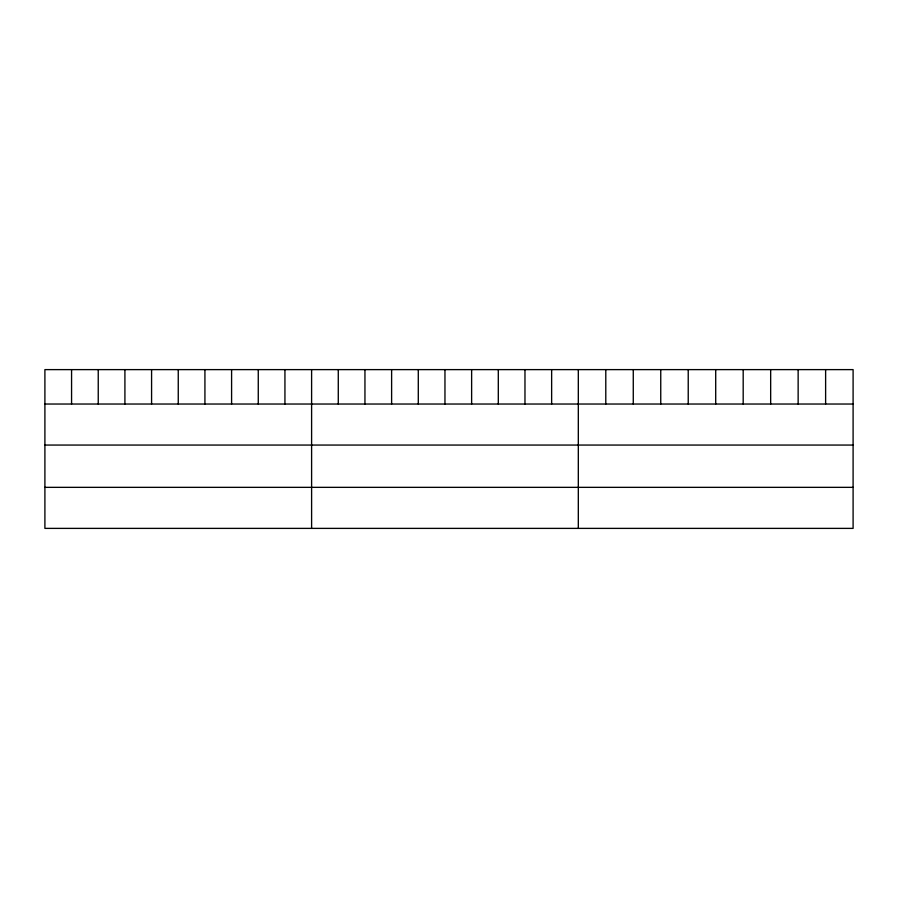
<?xml version="1.0" encoding="UTF-8"?>
<svg xmlns="http://www.w3.org/2000/svg" width="898" height="898" viewBox="0 0 898 898"><rect width="100%" height="100%" fill="white"/><g stroke="black" fill="none" stroke-linecap="round" stroke-linejoin="round"><path stroke-width="1.35" d="M853.1 404.033L853.1 528.383L44.9 528.383L44.9 369.617L853.1 369.617L853.1 404.033L44.9 404.033M44.9 445.06L853.1 445.06M44.9 487.345L853.1 487.345M825.621 369.617L825.621 404.033M798.142 369.617L798.142 404.033M770.664 369.617L770.664 404.033M743.185 369.617L743.185 404.033M715.706 369.617L715.706 404.033M688.227 369.617L688.227 404.033M660.748 369.617L660.748 404.033M633.27 369.617L633.27 404.033M605.791 369.617L605.791 404.033M578.312 369.617L578.312 528.383M551.641 369.617L551.641 404.033M524.971 369.617L524.971 404.033M498.3 369.617L498.3 404.033M471.63 369.617L471.63 404.033M444.959 369.617L444.959 404.033M418.288 369.617L418.288 404.033M391.618 369.617L391.618 404.033M364.947 369.617L364.947 404.033M338.277 369.617L338.277 404.033M311.606 369.617L311.606 528.383M284.935 369.617L284.935 404.033M258.265 369.617L258.265 404.033M231.594 369.617L231.594 404.033M204.924 369.617L204.924 404.033M178.253 369.617L178.253 404.033M151.582 369.617L151.582 404.033M124.912 369.617L124.912 404.033M98.241 369.617L98.241 404.033M71.571 369.617L71.571 404.033"/></g></svg>
